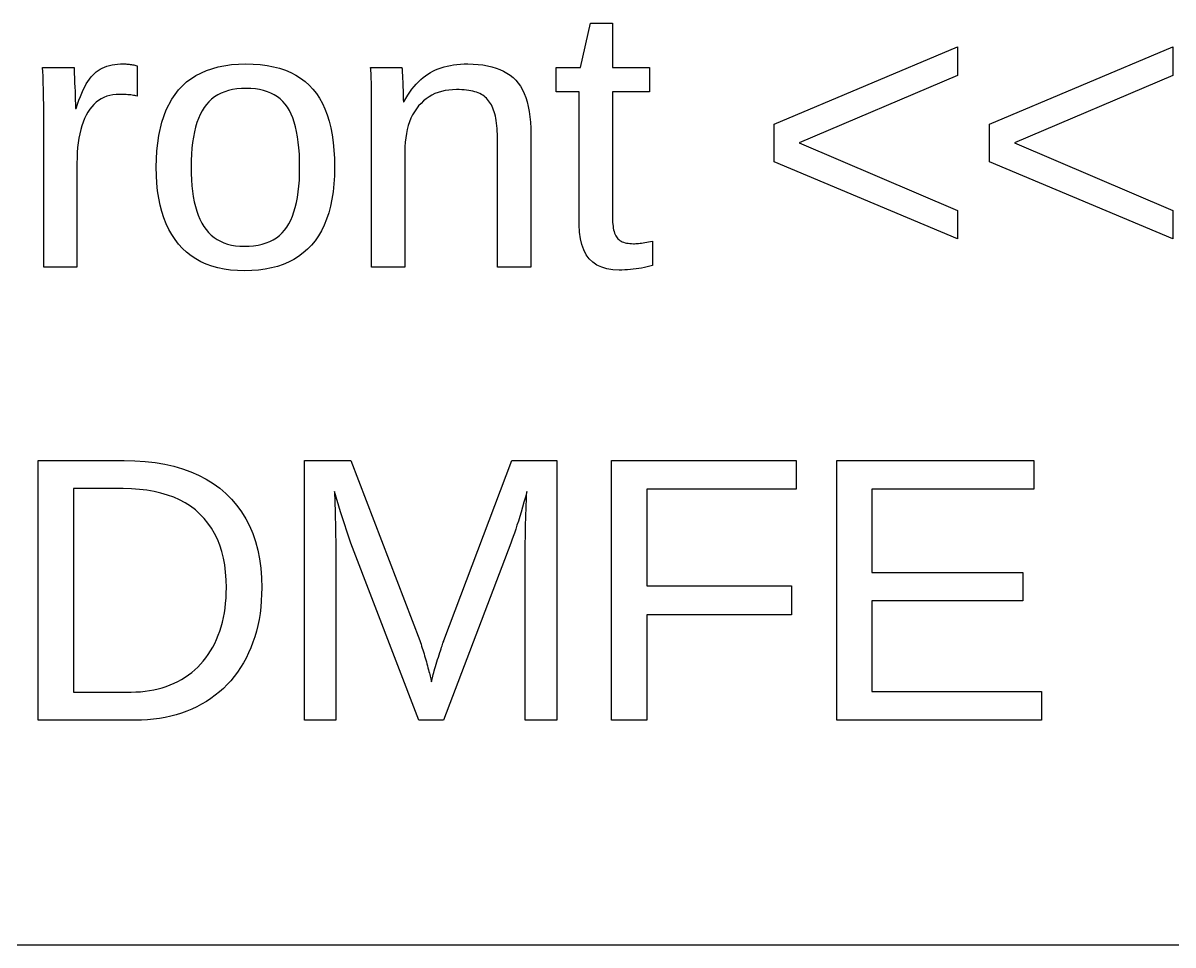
# Model space of a CAD drawing. Header units: metres. Extents: x -408 to 65, y -65 to 78.
# Drawn here: x -175.91 to -150.53, y -64.96 to -44.61 of the extents above; entities that cross this region are included whole.
import ezdxf

# ---------------------------------------------------------------- set-up
doc = ezdxf.new("R2010")
doc.units = ezdxf.units.M

msp = doc.modelspace()

# ---------------------------------------------------------------- linework, layer by layer
for p, q in [((-163.601, -45.5976), (-163.385, -44.613)), ((-163.385, -44.613), (-162.897, -44.613)), ((-162.897, -44.613), (-162.897, -45.5976)), ((-159.331, -46.8426), (-155.283, -45.1419)), ((-155.283, -45.1419), (-155.283, -45.7685)), ((-154.579, -46.8426), (-150.53, -45.1419)), ((-150.53, -45.1419), (-150.53, -45.7685)), ((-175.469, -45.6905), (-175.473, -45.5976)), ((-175.473, -45.5976), (-174.781, -45.5976)), ((-174.781, -45.5976), (-174.776, -45.7182)), ((-174.29, -45.6906), (-174.248, -45.6604)), ((-174.248, -45.6604), (-174.204, -45.633)), ((-174.204, -45.633), (-174.157, -45.6085)), ((-174.157, -45.6085), (-174.107, -45.5869)), ((-174.107, -45.5869), (-174.055, -45.5681)), ((-174.055, -45.5681), (-174, -45.5523)), ((-174, -45.5523), (-173.942, -45.5393)), ((-173.942, -45.5393), (-173.882, -45.5292)), ((-173.882, -45.5292), (-173.82, -45.522)), ((-173.82, -45.522), (-173.754, -45.5177)), ((-173.754, -45.5177), (-173.686, -45.5163)), ((-173.686, -45.5163), (-173.662, -45.5166)), ((-173.662, -45.5166), (-173.637, -45.5174)), ((-173.637, -45.5174), (-173.613, -45.5188)), ((-173.613, -45.5188), (-173.588, -45.5208)), ((-173.588, -45.5208), (-173.564, -45.5233)), ((-173.564, -45.5233), (-173.539, -45.5264)), ((-173.539, -45.5264), (-173.514, -45.5301)), ((-173.514, -45.5301), (-173.489, -45.5343)), ((-173.489, -45.5343), (-173.464, -45.5392)), ((-173.464, -45.5392), (-173.439, -45.5445)), ((-173.439, -45.5445), (-173.414, -45.5504)), ((-173.414, -45.5504), (-173.389, -45.5569)), ((-173.389, -45.5569), (-173.389, -46.2283)), ((-172.089, -45.7694), (-171.856, -45.6587)), ((-171.856, -45.6587), (-171.596, -45.5796)), ((-171.596, -45.5796), (-171.308, -45.5321)), ((-171.308, -45.5321), (-170.993, -45.5163)), ((-170.993, -45.5163), (-170.828, -45.5201)), ((-170.828, -45.5201), (-170.671, -45.5317)), ((-170.671, -45.5317), (-170.521, -45.551)), ((-170.521, -45.551), (-170.379, -45.578)), ((-170.379, -45.578), (-170.244, -45.6127)), ((-170.244, -45.6127), (-170.117, -45.6551)), ((-170.117, -45.6551), (-169.997, -45.7052)), ((-168.233, -45.6303), (-168.237, -45.5976)), ((-168.237, -45.5976), (-167.545, -45.5976)), ((-168.229, -45.6712), (-168.233, -45.6303)), ((-168.226, -45.7205), (-168.229, -45.6712)), ((-167.545, -45.5976), (-167.544, -45.6015)), ((-167.544, -45.6015), (-167.544, -45.6063)), ((-167.544, -45.6063), (-167.543, -45.6121)), ((-167.543, -45.6121), (-167.542, -45.6189)), ((-167.542, -45.6189), (-167.542, -45.6266)), ((-167.542, -45.6266), (-167.541, -45.6353)), ((-167.541, -45.6353), (-167.54, -45.6449)), ((-167.54, -45.6449), (-167.54, -45.6555)), ((-167.54, -45.6555), (-167.539, -45.6671)), ((-167.539, -45.6671), (-167.538, -45.6931)), ((-166.916, -45.7054), (-166.86, -45.6752)), ((-166.86, -45.6752), (-166.801, -45.6476)), ((-166.801, -45.6476), (-166.741, -45.6227)), ((-166.741, -45.6227), (-166.677, -45.6003)), ((-166.677, -45.6003), (-166.612, -45.5806)), ((-166.612, -45.5806), (-166.545, -45.5636)), ((-166.545, -45.5636), (-166.475, -45.5491)), ((-166.475, -45.5491), (-166.403, -45.5373)), ((-166.403, -45.5373), (-166.329, -45.5281)), ((-166.329, -45.5281), (-166.252, -45.5215)), ((-166.252, -45.5215), (-166.173, -45.5176)), ((-166.173, -45.5176), (-166.092, -45.5163)), ((-166.092, -45.5163), (-165.974, -45.5188)), ((-165.974, -45.5188), (-165.862, -45.5263)), ((-165.862, -45.5263), (-165.755, -45.5388)), ((-165.755, -45.5388), (-165.653, -45.5563)), ((-165.653, -45.5563), (-165.556, -45.5788)), ((-165.556, -45.5788), (-165.465, -45.6063)), ((-165.465, -45.6063), (-165.38, -45.6388)), ((-165.38, -45.6388), (-165.299, -45.6763)), ((-165.299, -45.6763), (-165.225, -45.7188)), ((-164.138, -46.1306), (-164.138, -45.5976)), ((-164.138, -45.5976), (-163.601, -45.5976)), ((-162.897, -45.5976), (-162.083, -45.5976)), ((-162.083, -45.5976), (-162.083, -46.1306)), ((-175.465, -45.7821), (-175.469, -45.6905)), ((-175.462, -45.8723), (-175.465, -45.7821)), ((-175.459, -45.9611), (-175.462, -45.8723)), ((-174.776, -45.7182), (-174.771, -45.8306)), ((-174.771, -45.8306), (-174.767, -45.9346)), ((-174.767, -45.9346), (-174.763, -46.0303)), ((-174.51, -45.9588), (-174.475, -45.9019)), ((-174.475, -45.9019), (-174.44, -45.8499)), ((-174.44, -45.8499), (-174.404, -45.8029)), ((-174.404, -45.8029), (-174.367, -45.7608)), ((-174.367, -45.7608), (-174.329, -45.7238)), ((-174.329, -45.7238), (-174.29, -45.6906)), ((-172.473, -46.0859), (-172.295, -45.9118)), ((-172.295, -45.9118), (-172.089, -45.7694)), ((-169.997, -45.7052), (-169.884, -45.7631)), ((-169.884, -45.7631), (-169.779, -45.8287)), ((-169.779, -45.8287), (-169.681, -45.9019)), ((-169.681, -45.9019), (-169.591, -45.9829)), ((-168.223, -45.778), (-168.226, -45.7205)), ((-168.221, -45.8439), (-168.223, -45.778)), ((-168.218, -45.918), (-168.221, -45.8439)), ((-168.216, -46.0005), (-168.218, -45.918)), ((-167.538, -45.6931), (-167.533, -45.7867)), ((-167.533, -45.7867), (-167.53, -45.8386)), ((-167.53, -45.8386), (-167.527, -45.913)), ((-167.527, -45.913), (-167.526, -45.9337)), ((-167.526, -45.9337), (-167.525, -45.9573)), ((-167.228, -45.9613), (-167.179, -45.9094)), ((-167.179, -45.9094), (-167.129, -45.8612)), ((-167.129, -45.8612), (-167.077, -45.8167)), ((-167.077, -45.8167), (-167.025, -45.7759)), ((-167.025, -45.7759), (-166.971, -45.7388)), ((-166.971, -45.7388), (-166.916, -45.7054)), ((-165.225, -45.7188), (-165.155, -45.7663)), ((-165.155, -45.7663), (-165.091, -45.8188)), ((-165.091, -45.8188), (-165.033, -45.8763)), ((-165.033, -45.8763), (-164.979, -45.9396)), ((-164.979, -45.9396), (-164.93, -46.0094)), ((-155.283, -45.7685), (-158.774, -47.2576)), ((-150.53, -45.7685), (-154.021, -47.2576)), ((-175.456, -46.0486), (-175.459, -45.9611)), ((-175.454, -46.1347), (-175.456, -46.0486)), ((-175.452, -46.2195), (-175.454, -46.1347)), ((-174.763, -46.0303), (-174.759, -46.1176)), ((-174.759, -46.1176), (-174.757, -46.1967)), ((-174.641, -46.2364), (-174.61, -46.1595)), ((-174.61, -46.1595), (-174.577, -46.0877)), ((-174.577, -46.0877), (-174.544, -46.0208)), ((-174.544, -46.0208), (-174.51, -45.9588)), ((-173.854, -46.1903), (-173.926, -46.1985)), ((-173.78, -46.1876), (-173.854, -46.1903)), ((-173.74, -46.1879), (-173.78, -46.1876)), ((-173.701, -46.1887), (-173.74, -46.1879)), ((-173.664, -46.1902), (-173.701, -46.1887)), ((-173.628, -46.1921), (-173.664, -46.1902)), ((-173.594, -46.1947), (-173.628, -46.1921)), ((-172.623, -46.2916), (-172.473, -46.0859)), ((-171.534, -46.1627), (-171.609, -46.2007)), ((-171.454, -46.1305), (-171.534, -46.1627)), ((-171.37, -46.1042), (-171.454, -46.1305)), ((-171.28, -46.0837), (-171.37, -46.1042)), ((-171.185, -46.0691), (-171.28, -46.0837)), ((-171.085, -46.0603), (-171.185, -46.0691)), ((-170.98, -46.0574), (-171.085, -46.0603)), ((-170.877, -46.0603), (-170.98, -46.0574)), ((-170.778, -46.0689), (-170.877, -46.0603)), ((-170.684, -46.0832), (-170.778, -46.0689)), ((-170.596, -46.1033), (-170.684, -46.0832)), ((-170.512, -46.1291), (-170.596, -46.1033)), ((-170.434, -46.1607), (-170.512, -46.1291)), ((-170.361, -46.1979), (-170.434, -46.1607)), ((-169.591, -45.9829), (-169.508, -46.0716)), ((-169.508, -46.0716), (-169.432, -46.1684)), ((-169.432, -46.1684), (-169.362, -46.2738)), ((-168.215, -46.0913), (-168.216, -46.0005)), ((-168.214, -46.1904), (-168.215, -46.0913)), ((-168.213, -46.2978), (-168.214, -46.1904)), ((-167.525, -45.9573), (-167.523, -45.9838)), ((-167.523, -45.9838), (-167.522, -46.0131)), ((-167.522, -46.0131), (-167.521, -46.0453)), ((-167.521, -46.0453), (-167.52, -46.0803)), ((-167.52, -46.0803), (-167.519, -46.1181)), ((-167.519, -46.1181), (-167.516, -46.2025)), ((-167.414, -46.2058), (-167.369, -46.1391)), ((-167.369, -46.1391), (-167.323, -46.0761)), ((-167.323, -46.0761), (-167.276, -46.0168)), ((-167.276, -46.0168), (-167.228, -45.9613)), ((-166.814, -46.1723), (-166.882, -46.205)), ((-166.743, -46.1447), (-166.814, -46.1723)), ((-166.668, -46.1221), (-166.743, -46.1447)), ((-166.591, -46.1045), (-166.668, -46.1221)), ((-166.511, -46.0919), (-166.591, -46.1045)), ((-166.427, -46.0843), (-166.511, -46.0919)), ((-166.341, -46.0818), (-166.427, -46.0843)), ((-166.281, -46.0826), (-166.341, -46.0818)), ((-166.225, -46.0848), (-166.281, -46.0826)), ((-166.17, -46.0884), (-166.225, -46.0848)), ((-166.119, -46.0936), (-166.17, -46.0884)), ((-166.069, -46.1002), (-166.119, -46.0936)), ((-166.022, -46.1083), (-166.069, -46.1002)), ((-165.978, -46.1178), (-166.022, -46.1083)), ((-165.936, -46.1288), (-165.978, -46.1178)), ((-165.896, -46.1413), (-165.936, -46.1288)), ((-165.859, -46.1553), (-165.896, -46.1413)), ((-165.824, -46.1707), (-165.859, -46.1553)), ((-165.791, -46.1876), (-165.824, -46.1707)), ((-165.761, -46.2062), (-165.791, -46.1876)), ((-164.93, -46.0094), (-164.886, -46.0857)), ((-164.886, -46.0857), (-164.846, -46.1686)), ((-164.846, -46.1686), (-164.811, -46.258)), ((-163.629, -46.1306), (-164.138, -46.1306)), ((-163.629, -49.0683), (-163.629, -46.1306)), ((-162.083, -46.1306), (-162.897, -46.1306)), ((-162.897, -46.1306), (-162.897, -48.9096)), ((-175.451, -46.3029), (-175.452, -46.2195)), ((-175.45, -46.3849), (-175.451, -46.3029)), ((-175.449, -46.4656), (-175.45, -46.3849)), ((-174.757, -46.1967), (-174.754, -46.2675)), ((-174.754, -46.2675), (-174.752, -46.33)), ((-174.752, -46.33), (-174.75, -46.3841)), ((-174.75, -46.3841), (-174.749, -46.43)), ((-174.749, -46.43), (-174.749, -46.4675)), ((-174.732, -46.4968), (-174.703, -46.405)), ((-174.703, -46.405), (-174.672, -46.3182)), ((-174.672, -46.3182), (-174.641, -46.2364)), ((-174.342, -46.4085), (-174.39, -46.4603)), ((-174.292, -46.3621), (-174.342, -46.4085)), ((-174.238, -46.3212), (-174.292, -46.3621)), ((-174.182, -46.2858), (-174.238, -46.3212)), ((-174.122, -46.2558), (-174.182, -46.2858)), ((-174.06, -46.2312), (-174.122, -46.2558)), ((-173.994, -46.2121), (-174.06, -46.2312)), ((-173.926, -46.1985), (-173.994, -46.2121)), ((-173.56, -46.1978), (-173.594, -46.1947)), ((-173.528, -46.2014), (-173.56, -46.1978)), ((-173.498, -46.2057), (-173.528, -46.2014)), ((-173.469, -46.2105), (-173.498, -46.2057)), ((-173.441, -46.2159), (-173.469, -46.2105)), ((-173.414, -46.2218), (-173.441, -46.2159)), ((-173.389, -46.2283), (-173.414, -46.2218)), ((-172.747, -46.5289), (-172.623, -46.2916)), ((-171.86, -46.4113), (-171.91, -46.4785)), ((-171.805, -46.3499), (-171.86, -46.4113)), ((-171.745, -46.2943), (-171.805, -46.3499)), ((-171.679, -46.2446), (-171.745, -46.2943)), ((-171.609, -46.2007), (-171.679, -46.2446)), ((-170.292, -46.241), (-170.361, -46.1979)), ((-170.229, -46.2897), (-170.292, -46.241)), ((-170.172, -46.3442), (-170.229, -46.2897)), ((-170.119, -46.4044), (-170.172, -46.3442)), ((-170.071, -46.4704), (-170.119, -46.4044)), ((-169.362, -46.2738), (-169.299, -46.3876)), ((-169.299, -46.3876), (-169.243, -46.5099)), ((-168.212, -46.4135), (-168.213, -46.2978)), ((-168.212, -46.5375), (-168.212, -46.4135)), ((-167.516, -46.2025), (-167.514, -46.2982)), ((-167.514, -46.2982), (-167.512, -46.3503)), ((-167.512, -46.3503), (-167.5, -46.3503)), ((-167.5, -46.3503), (-167.458, -46.2762)), ((-167.458, -46.2762), (-167.414, -46.2058)), ((-167.175, -46.4439), (-167.223, -46.5062)), ((-167.122, -46.3861), (-167.175, -46.4439)), ((-167.067, -46.3333), (-167.122, -46.3861)), ((-167.008, -46.2855), (-167.067, -46.3333)), ((-166.946, -46.2428), (-167.008, -46.2855)), ((-166.882, -46.205), (-166.946, -46.2428)), ((-165.732, -46.2266), (-165.761, -46.2062)), ((-165.704, -46.2489), (-165.732, -46.2266)), ((-165.678, -46.273), (-165.704, -46.2489)), ((-165.653, -46.2991), (-165.678, -46.273)), ((-165.63, -46.327), (-165.653, -46.2991)), ((-165.608, -46.3567), (-165.63, -46.327)), ((-165.587, -46.3883), (-165.608, -46.3567)), ((-165.568, -46.4218), (-165.587, -46.3883)), ((-165.55, -46.4572), (-165.568, -46.4218)), ((-164.811, -46.258), (-164.781, -46.3539)), ((-164.781, -46.3539), (-164.755, -46.4563)), ((-175.448, -46.545), (-175.449, -46.4656)), ((-175.448, -46.623), (-175.448, -46.545)), ((-175.448, -50), (-175.448, -46.623)), ((-174.749, -46.4675), (-174.748, -46.4968)), ((-174.748, -46.4968), (-174.732, -46.4968)), ((-174.514, -46.648), (-174.549, -46.7206)), ((-174.476, -46.5802), (-174.514, -46.648)), ((-174.434, -46.5175), (-174.476, -46.5802)), ((-174.39, -46.4603), (-174.434, -46.5175)), ((-172.843, -46.7979), (-172.747, -46.5289)), ((-171.998, -46.6321), (-172.036, -46.7187)), ((-171.956, -46.552), (-171.998, -46.6321)), ((-171.91, -46.4785), (-171.956, -46.552)), ((-170.028, -46.5427), (-170.071, -46.4704)), ((-169.988, -46.6219), (-170.028, -46.5427)), ((-169.953, -46.708), (-169.988, -46.6219)), ((-169.243, -46.5099), (-169.194, -46.6407)), ((-169.194, -46.6407), (-169.151, -46.7801)), ((-168.212, -50), (-168.212, -46.5375)), ((-167.308, -46.6425), (-167.344, -46.7165)), ((-167.268, -46.5724), (-167.308, -46.6425)), ((-167.223, -46.5062), (-167.268, -46.5724)), ((-165.534, -46.4944), (-165.55, -46.4572)), ((-165.519, -46.5334), (-165.534, -46.4944)), ((-165.505, -46.5748), (-165.519, -46.5334)), ((-165.493, -46.6189), (-165.505, -46.5748)), ((-165.481, -46.6657), (-165.493, -46.6189)), ((-165.471, -46.7152), (-165.481, -46.6657)), ((-164.755, -46.4563), (-164.734, -46.5653)), ((-164.734, -46.5653), (-164.718, -46.6808)), ((-164.718, -46.6808), (-164.706, -46.8028)), ((-174.609, -46.8797), (-174.634, -46.9664)), ((-174.581, -46.7978), (-174.609, -46.8797)), ((-174.549, -46.7206), (-174.581, -46.7978)), ((-172.911, -47.0986), (-172.843, -46.7979)), ((-172.099, -46.9117), (-172.125, -47.0181)), ((-172.07, -46.8119), (-172.099, -46.9117)), ((-172.036, -46.7187), (-172.07, -46.8119)), ((-169.921, -46.8011), (-169.953, -46.708)), ((-169.893, -46.9011), (-169.921, -46.8011)), ((-169.868, -47.008), (-169.893, -46.9011)), ((-169.151, -46.7801), (-169.114, -46.9279)), ((-169.114, -46.9279), (-169.084, -47.0843)), ((-167.404, -46.8762), (-167.427, -46.9619)), ((-167.376, -46.7944), (-167.404, -46.8762)), ((-167.344, -46.7165), (-167.376, -46.7944)), ((-165.462, -46.7674), (-165.471, -46.7152)), ((-165.455, -46.8223), (-165.462, -46.7674)), ((-165.448, -46.88), (-165.455, -46.8223)), ((-165.443, -46.9403), (-165.448, -46.88)), ((-165.439, -47.0034), (-165.443, -46.9403)), ((-164.706, -46.8028), (-164.699, -46.9314)), ((-164.699, -46.9314), (-164.697, -47.0664)), ((-159.331, -47.6767), (-159.331, -46.8426)), ((-154.579, -47.6767), (-154.579, -46.8426)), ((-174.674, -47.1539), (-174.689, -47.2547)), ((-174.656, -47.0578), (-174.674, -47.1539)), ((-174.634, -46.9664), (-174.656, -47.0578)), ((-172.952, -47.4308), (-172.911, -47.0986)), ((-172.147, -47.1311), (-172.165, -47.2507)), ((-172.125, -47.0181), (-172.147, -47.1311)), ((-169.848, -47.1218), (-169.868, -47.008)), ((-169.831, -47.2426), (-169.848, -47.1218)), ((-169.084, -47.0843), (-169.061, -47.2492)), ((-167.461, -47.145), (-167.471, -47.2424)), ((-167.446, -47.0515), (-167.461, -47.145)), ((-167.427, -46.9619), (-167.446, -47.0515)), ((-165.436, -47.0692), (-165.439, -47.0034)), ((-165.434, -47.1377), (-165.436, -47.0692)), ((-165.433, -47.2089), (-165.434, -47.1377)), ((-165.433, -50), (-165.433, -47.2089)), ((-164.697, -47.0664), (-164.697, -50)), ((-174.701, -47.3603), (-174.709, -47.4706)), ((-174.689, -47.2547), (-174.701, -47.3603)), ((-172.966, -47.7948), (-172.952, -47.4308)), ((-172.179, -47.3768), (-172.189, -47.5096)), ((-172.165, -47.2507), (-172.179, -47.3768)), ((-169.817, -47.3702), (-169.831, -47.2426)), ((-169.808, -47.5048), (-169.817, -47.3702)), ((-169.061, -47.2492), (-169.045, -47.4225)), ((-169.045, -47.4225), (-169.035, -47.6044)), ((-167.478, -47.3437), (-167.48, -47.4489)), ((-167.48, -47.4489), (-167.48, -50)), ((-167.471, -47.2424), (-167.478, -47.3437)), ((-158.774, -47.2576), (-155.283, -48.7509)), ((-154.021, -47.2576), (-150.53, -48.7509)), ((-174.714, -47.5855), (-174.716, -47.7052)), ((-174.716, -47.7052), (-174.716, -50)), ((-174.709, -47.4706), (-174.714, -47.5855)), ((-172.195, -47.6489), (-172.197, -47.7948)), ((-172.189, -47.5096), (-172.195, -47.6489)), ((-169.802, -47.6463), (-169.808, -47.5048)), ((-169.801, -47.7948), (-169.802, -47.6463)), ((-169.035, -47.6044), (-169.032, -47.7948)), ((-155.283, -49.3734), (-159.331, -47.6767)), ((-150.53, -49.3734), (-154.579, -47.6767)), ((-172.963, -47.9763), (-172.966, -47.7948)), ((-172.197, -47.7948), (-172.195, -47.9369)), ((-172.195, -47.9369), (-172.189, -48.073)), ((-169.808, -48.0813), (-169.803, -47.9413)), ((-169.803, -47.9413), (-169.801, -47.7948)), ((-169.032, -47.7948), (-169.035, -47.9832)), ((-172.952, -48.1505), (-172.963, -47.9763)), ((-172.935, -48.3175), (-172.952, -48.1505)), ((-172.189, -48.073), (-172.179, -48.203)), ((-172.179, -48.203), (-172.166, -48.3271)), ((-169.832, -48.3413), (-169.818, -48.2146)), ((-169.818, -48.2146), (-169.808, -48.0813)), ((-169.046, -48.1635), (-169.063, -48.3356)), ((-169.035, -47.9832), (-169.046, -48.1635)), ((-172.911, -48.4772), (-172.935, -48.3175)), ((-172.881, -48.6296), (-172.911, -48.4772)), ((-172.166, -48.3271), (-172.148, -48.4451)), ((-172.148, -48.4451), (-172.126, -48.5571)), ((-169.871, -48.5749), (-169.85, -48.4614)), ((-169.85, -48.4614), (-169.832, -48.3413)), ((-169.063, -48.3356), (-169.088, -48.4995)), ((-172.843, -48.7748), (-172.881, -48.6296)), ((-172.126, -48.5571), (-172.101, -48.6631)), ((-172.101, -48.6631), (-172.071, -48.7631)), ((-169.926, -48.7821), (-169.897, -48.6818)), ((-169.897, -48.6818), (-169.871, -48.5749)), ((-169.12, -48.6553), (-169.159, -48.8028)), ((-169.088, -48.4995), (-169.12, -48.6553)), ((-172.798, -48.9127), (-172.843, -48.7748)), ((-172.747, -49.0434), (-172.798, -48.9127)), ((-172.071, -48.7631), (-172.038, -48.8571)), ((-172.038, -48.8571), (-172.001, -48.945)), ((-172.001, -48.945), (-171.959, -49.0269)), ((-170.038, -49.0433), (-169.997, -48.9628)), ((-169.997, -48.9628), (-169.96, -48.8758)), ((-169.96, -48.8758), (-169.926, -48.7821)), ((-169.205, -48.9421), (-169.258, -49.0732)), ((-169.159, -48.8028), (-169.205, -48.9421)), ((-162.897, -48.9096), (-162.896, -48.9612)), ((-162.896, -48.9612), (-162.894, -49.0101)), ((-155.283, -48.7509), (-155.283, -49.3734)), ((-150.53, -48.7509), (-150.53, -49.3734)), ((-172.689, -49.1668), (-172.747, -49.0434)), ((-172.624, -49.2829), (-172.689, -49.1668)), ((-171.959, -49.0269), (-171.914, -49.1028)), ((-171.914, -49.1028), (-171.865, -49.1727)), ((-171.865, -49.1727), (-171.811, -49.2365)), ((-171.811, -49.2365), (-171.753, -49.2942)), ((-170.188, -49.2464), (-170.133, -49.1847)), ((-170.133, -49.1847), (-170.083, -49.1171)), ((-170.083, -49.1171), (-170.038, -49.0433)), ((-169.318, -49.1962), (-169.385, -49.3109)), ((-169.258, -49.0732), (-169.318, -49.1962)), ((-163.623, -49.2275), (-163.629, -49.0683)), ((-163.605, -49.3729), (-163.623, -49.2275)), ((-162.894, -49.0101), (-162.89, -49.0564)), ((-162.89, -49.0564), (-162.885, -49.1001)), ((-162.885, -49.1001), (-162.879, -49.1412)), ((-162.879, -49.1412), (-162.871, -49.1797)), ((-162.871, -49.1797), (-162.862, -49.2155)), ((-162.862, -49.2155), (-162.851, -49.2487)), ((-172.552, -49.3918), (-172.624, -49.2829)), ((-172.474, -49.4934), (-172.552, -49.3918)), ((-172.388, -49.5873), (-172.474, -49.4934)), ((-171.753, -49.2942), (-171.69, -49.3458)), ((-171.69, -49.3458), (-171.622, -49.3914)), ((-171.622, -49.3914), (-171.551, -49.4309)), ((-171.551, -49.4309), (-171.474, -49.4643)), ((-171.474, -49.4643), (-171.393, -49.4916)), ((-171.393, -49.4916), (-171.308, -49.5129)), ((-170.719, -49.5138), (-170.628, -49.4932)), ((-170.628, -49.4932), (-170.541, -49.4668)), ((-170.541, -49.4668), (-170.46, -49.4344)), ((-170.46, -49.4344), (-170.384, -49.3963)), ((-170.384, -49.3963), (-170.314, -49.3522)), ((-170.314, -49.3522), (-170.248, -49.3022)), ((-170.248, -49.3022), (-170.188, -49.2464)), ((-169.459, -49.4174), (-169.54, -49.5158)), ((-169.385, -49.3109), (-169.459, -49.4174)), ((-163.574, -49.5044), (-163.605, -49.3729)), ((-162.851, -49.2487), (-162.839, -49.2792)), ((-162.839, -49.2792), (-162.825, -49.3071)), ((-162.825, -49.3071), (-162.81, -49.3325)), ((-162.81, -49.3325), (-162.793, -49.3551)), ((-162.793, -49.3551), (-162.775, -49.3756)), ((-162.775, -49.3756), (-162.754, -49.3943)), ((-162.754, -49.3943), (-162.732, -49.4112)), ((-162.732, -49.4112), (-162.707, -49.4263)), ((-162.707, -49.4263), (-162.68, -49.4397)), ((-162.68, -49.4397), (-162.651, -49.4512)), ((-162.651, -49.4512), (-162.62, -49.461)), ((-162.62, -49.461), (-162.587, -49.4691)), ((-162.587, -49.4691), (-162.552, -49.4753)), ((-162.552, -49.4753), (-162.514, -49.4797)), ((-162.514, -49.4797), (-162.475, -49.4824)), ((-162.475, -49.4824), (-162.433, -49.4833)), ((-162.433, -49.4833), (-162.408, -49.4829)), ((-162.408, -49.4829), (-162.381, -49.4817)), ((-162.381, -49.4817), (-162.352, -49.4797)), ((-162.352, -49.4797), (-162.321, -49.477)), ((-162.321, -49.477), (-162.288, -49.4734)), ((-162.288, -49.4734), (-162.254, -49.469)), ((-162.254, -49.469), (-162.218, -49.4639)), ((-162.218, -49.4639), (-162.18, -49.4579)), ((-162.18, -49.4579), (-162.14, -49.4512)), ((-162.14, -49.4512), (-162.099, -49.4437)), ((-162.099, -49.4437), (-162.055, -49.4354)), ((-162.055, -49.4354), (-162.01, -49.4263)), ((-162.01, -49.4263), (-162.01, -49.9674)), ((-172.296, -49.6731), (-172.388, -49.5873)), ((-172.198, -49.7507), (-172.296, -49.6731)), ((-171.308, -49.5129), (-171.218, -49.5281)), ((-171.218, -49.5281), (-171.124, -49.5372)), ((-171.124, -49.5372), (-171.025, -49.5402)), ((-171.025, -49.5402), (-170.918, -49.5373)), ((-170.918, -49.5373), (-170.816, -49.5285)), ((-170.816, -49.5285), (-170.719, -49.5138)), ((-169.722, -49.6886), (-169.823, -49.7632)), ((-169.628, -49.6061), (-169.722, -49.6886)), ((-169.54, -49.5158), (-169.628, -49.6061)), ((-163.532, -49.6221), (-163.574, -49.5044)), ((-163.477, -49.7259), (-163.532, -49.6221)), ((-163.41, -49.8159), (-163.477, -49.7259)), ((-174.716, -50), (-175.448, -50)), ((-172.093, -49.8201), (-172.198, -49.7507)), ((-171.981, -49.8813), (-172.093, -49.8201)), ((-171.863, -49.9344), (-171.981, -49.8813)), ((-171.739, -49.9793), (-171.863, -49.9344)), ((-171.607, -50.016), (-171.739, -49.9793)), ((-170.29, -49.9832), (-170.423, -50.0185)), ((-170.164, -49.94), (-170.29, -49.9832)), ((-170.044, -49.8889), (-170.164, -49.94)), ((-169.93, -49.83), (-170.044, -49.8889)), ((-169.823, -49.7632), (-169.93, -49.83)), ((-167.48, -50), (-168.212, -50)), ((-164.697, -50), (-165.433, -50)), ((-163.33, -49.892), (-163.41, -49.8159)), ((-163.239, -49.9543), (-163.33, -49.892)), ((-163.135, -50.0028), (-163.239, -49.9543)), ((-162.131, -49.9973), (-162.192, -50.0101)), ((-162.07, -49.983), (-162.131, -49.9973)), ((-162.01, -49.9674), (-162.07, -49.983)), ((-171.47, -50.0446), (-171.607, -50.016)), ((-171.325, -50.065), (-171.47, -50.0446)), ((-171.175, -50.0773), (-171.325, -50.065)), ((-171.017, -50.0814), (-171.175, -50.0773)), ((-170.859, -50.0774), (-171.017, -50.0814)), ((-170.707, -50.0656), (-170.859, -50.0774)), ((-170.562, -50.046), (-170.707, -50.0656)), ((-170.423, -50.0185), (-170.562, -50.046)), ((-163.019, -50.0374), (-163.135, -50.0028)), ((-162.891, -50.0582), (-163.019, -50.0374)), ((-162.75, -50.0651), (-162.891, -50.0582)), ((-162.688, -50.0644), (-162.75, -50.0651)), ((-162.625, -50.0624), (-162.688, -50.0644)), ((-162.562, -50.059), (-162.625, -50.0624)), ((-162.5, -50.0542), (-162.562, -50.059)), ((-162.438, -50.0481), (-162.5, -50.0542)), ((-162.376, -50.0407), (-162.438, -50.0481)), ((-162.315, -50.0319), (-162.376, -50.0407)), ((-162.253, -50.0217), (-162.315, -50.0319)), ((-162.192, -50.0101), (-162.253, -50.0217)), ((-175.573, -60), (-175.573, -54.2671)), ((-175.573, -54.2671), (-173.677, -54.2671)), ((-173.677, -54.2671), (-173.439, -54.2722)), ((-173.439, -54.2722), (-173.21, -54.2874)), ((-173.21, -54.2874), (-172.99, -54.3128)), ((-172.99, -54.3128), (-172.78, -54.3483)), ((-169.696, -60), (-169.696, -54.2671)), ((-169.696, -54.2671), (-168.675, -54.2671)), ((-168.675, -54.2671), (-167.149, -58.2423)), ((-166.616, -58.2423), (-165.118, -54.2671)), ((-165.118, -54.2671), (-164.122, -54.2671)), ((-164.122, -54.2671), (-164.122, -60)), ((-162.917, -60), (-162.917, -54.2671)), ((-162.917, -54.2671), (-158.844, -54.2671)), ((-158.844, -54.2671), (-158.844, -54.9019)), ((-157.946, -60), (-157.946, -54.2671)), ((-157.946, -54.2671), (-153.596, -54.2671)), ((-153.596, -54.2671), (-153.596, -54.9019)), ((-172.78, -54.3483), (-172.578, -54.3939)), ((-172.578, -54.3939), (-172.387, -54.4497)), ((-172.387, -54.4497), (-172.204, -54.5157)), ((-172.204, -54.5157), (-172.03, -54.5917)), ((-172.03, -54.5917), (-171.866, -54.678)), ((-171.866, -54.678), (-171.711, -54.7743)), ((-171.711, -54.7743), (-171.565, -54.8808)), ((-173.693, -54.8896), (-174.796, -54.8896)), ((-174.796, -54.8896), (-174.796, -59.3775)), ((-173.512, -54.8935), (-173.693, -54.8896)), ((-173.339, -54.9052), (-173.512, -54.8935)), ((-173.172, -54.9246), (-173.339, -54.9052)), ((-173.013, -54.9518), (-173.172, -54.9246)), ((-172.862, -54.9868), (-173.013, -54.9518)), ((-172.717, -55.0295), (-172.862, -54.9868)), ((-172.58, -55.08), (-172.717, -55.0295)), ((-171.565, -54.8808), (-171.429, -54.9975)), ((-171.429, -54.9975), (-171.302, -55.1235)), ((-168.898, -55.4023), (-169.033, -54.9547)), ((-169.033, -54.9547), (-169.02, -55.4064)), ((-164.818, -55.0739), (-164.85, -55.1887)), ((-164.785, -54.9547), (-164.818, -55.0739)), ((-164.796, -55.1514), (-164.791, -55.0527)), ((-164.791, -55.0527), (-164.785, -54.9547)), ((-158.844, -54.9019), (-162.14, -54.9019)), ((-162.14, -54.9019), (-162.14, -57.0339)), ((-153.596, -54.9019), (-157.169, -54.9019)), ((-157.169, -54.9019), (-157.169, -56.7409)), ((-172.45, -55.1383), (-172.58, -55.08)), ((-172.327, -55.2043), (-172.45, -55.1383)), ((-172.212, -55.2782), (-172.327, -55.2043)), ((-172.103, -55.3598), (-172.212, -55.2782)), ((-171.302, -55.1235), (-171.187, -55.2581)), ((-171.187, -55.2581), (-171.083, -55.4012)), ((-164.882, -55.2991), (-164.913, -55.405)), ((-164.85, -55.1887), (-164.882, -55.2991)), ((-164.805, -55.3508), (-164.801, -55.2507)), ((-164.801, -55.2507), (-164.796, -55.1514)), ((-172.003, -55.4491), (-172.103, -55.3598)), ((-171.909, -55.5459), (-172.003, -55.4491)), ((-171.824, -55.6497), (-171.909, -55.5459)), ((-171.083, -55.4012), (-170.989, -55.5529)), ((-170.989, -55.5529), (-170.907, -55.7131)), ((-169.02, -55.4064), (-169.004, -56.1754)), ((-168.671, -56.094), (-168.898, -55.4023)), ((-164.944, -55.5066), (-164.974, -55.6037)), ((-164.913, -55.405), (-164.944, -55.5066)), ((-164.815, -55.6549), (-164.812, -55.5528)), ((-164.812, -55.5528), (-164.809, -55.4515)), ((-164.809, -55.4515), (-164.805, -55.3508)), ((-171.747, -55.7605), (-171.824, -55.6497)), ((-171.678, -55.8784), (-171.747, -55.7605)), ((-170.907, -55.7131), (-170.835, -55.8819)), ((-165.033, -55.7848), (-165.061, -55.8687)), ((-165.004, -55.6965), (-165.033, -55.7848)), ((-164.974, -55.6037), (-165.004, -55.6965)), ((-164.819, -55.8611), (-164.817, -55.7576)), ((-164.817, -55.7576), (-164.815, -55.6549)), ((-171.617, -56.0033), (-171.678, -55.8784)), ((-171.565, -56.1352), (-171.617, -56.0033)), ((-170.835, -55.8819), (-170.775, -56.0593)), ((-170.775, -56.0593), (-170.725, -56.2452)), ((-165.116, -56.0233), (-165.143, -56.094)), ((-165.089, -55.9482), (-165.116, -56.0233)), ((-165.061, -55.8687), (-165.089, -55.9482)), ((-164.821, -56.0699), (-164.82, -55.9651)), ((-164.821, -56.1754), (-164.821, -56.0699)), ((-164.82, -55.9651), (-164.819, -55.8611)), ((-171.52, -56.2742), (-171.565, -56.1352)), ((-171.484, -56.4202), (-171.52, -56.2742)), ((-170.725, -56.2452), (-170.687, -56.4397)), ((-169.004, -56.1754), (-169.004, -60)), ((-167.169, -60), (-168.671, -56.094)), ((-165.143, -56.094), (-166.624, -60)), ((-164.821, -60), (-164.821, -56.1754)), ((-171.455, -56.5732), (-171.484, -56.4202)), ((-171.435, -56.7333), (-171.455, -56.5732)), ((-170.687, -56.4397), (-170.659, -56.6428)), ((-171.423, -56.9004), (-171.435, -56.7333)), ((-170.659, -56.6428), (-170.643, -56.8544)), ((-170.643, -56.8544), (-170.637, -57.0746)), ((-157.169, -56.7409), (-153.84, -56.7409)), ((-153.84, -56.7409), (-153.84, -57.3675)), ((-171.419, -57.0746), (-171.423, -56.9004)), ((-171.42, -57.1913), (-171.419, -57.0746)), ((-170.637, -57.0746), (-170.64, -57.2209)), ((-162.14, -57.0339), (-158.942, -57.0339)), ((-158.942, -57.0339), (-158.942, -57.6767)), ((-171.435, -57.4169), (-171.426, -57.3054)), ((-171.426, -57.3054), (-171.42, -57.1913)), ((-170.64, -57.2209), (-170.647, -57.3641)), ((-171.463, -57.632), (-171.447, -57.5258)), ((-171.447, -57.5258), (-171.435, -57.4169)), ((-170.659, -57.5042), (-170.676, -57.6413)), ((-170.647, -57.3641), (-170.659, -57.5042)), ((-153.84, -57.3675), (-157.169, -57.3675)), ((-157.169, -57.3675), (-157.169, -59.3653)), ((-171.533, -57.9353), (-171.506, -57.8368)), ((-171.506, -57.8368), (-171.483, -57.7357)), ((-171.483, -57.7357), (-171.463, -57.632)), ((-170.698, -57.7753), (-170.724, -57.9061)), ((-170.676, -57.6413), (-170.698, -57.7753)), ((-158.942, -57.6767), (-162.14, -57.6767)), ((-162.14, -57.6767), (-162.14, -60)), ((-171.597, -58.1245), (-171.563, -58.0312)), ((-171.563, -58.0312), (-171.533, -57.9353)), ((-170.755, -58.034), (-170.791, -58.1587)), ((-170.724, -57.9061), (-170.755, -58.034)), ((-171.719, -58.3884), (-171.675, -58.3033)), ((-171.675, -58.3033), (-171.634, -58.2152)), ((-171.634, -58.2152), (-171.597, -58.1245)), ((-170.832, -58.2803), (-170.878, -58.3989)), ((-170.791, -58.1587), (-170.832, -58.2803)), ((-167.149, -58.2423), (-167.135, -58.2826)), ((-167.135, -58.2826), (-167.122, -58.3233)), ((-167.122, -58.3233), (-167.109, -58.3645)), ((-167.109, -58.3645), (-167.095, -58.4062)), ((-166.669, -58.3893), (-166.658, -58.3562)), ((-166.658, -58.3562), (-166.648, -58.3266)), ((-166.648, -58.3266), (-166.638, -58.3004)), ((-166.638, -58.3004), (-166.63, -58.2776)), ((-166.63, -58.2776), (-166.622, -58.2583)), ((-166.622, -58.2583), (-166.616, -58.2423)), ((-171.927, -58.6949), (-171.87, -58.6234)), ((-171.87, -58.6234), (-171.817, -58.5485)), ((-171.817, -58.5485), (-171.767, -58.4702)), ((-171.767, -58.4702), (-171.719, -58.3884)), ((-170.983, -58.6268), (-171.043, -58.7355)), ((-170.928, -58.5144), (-170.983, -58.6268)), ((-170.878, -58.3989), (-170.928, -58.5144)), ((-167.095, -58.4062), (-167.082, -58.4484)), ((-167.082, -58.4484), (-167.069, -58.491)), ((-167.069, -58.491), (-167.056, -58.5342)), ((-167.056, -58.5342), (-167.043, -58.5778)), ((-167.043, -58.5778), (-167.03, -58.6219)), ((-167.03, -58.6219), (-167.017, -58.6664)), ((-166.756, -58.6594), (-166.739, -58.6058)), ((-166.739, -58.6058), (-166.723, -58.5557)), ((-166.723, -58.5557), (-166.709, -58.5089)), ((-166.709, -58.5089), (-166.694, -58.4656)), ((-166.694, -58.4656), (-166.681, -58.4258)), ((-166.681, -58.4258), (-166.669, -58.3893)), ((-172.115, -58.8893), (-172.049, -58.8279)), ((-172.049, -58.8279), (-171.987, -58.7631)), ((-171.987, -58.7631), (-171.927, -58.6949)), ((-171.107, -58.8399), (-171.174, -58.94)), ((-171.043, -58.7355), (-171.107, -58.8399)), ((-167.017, -58.6664), (-167.005, -58.7115)), ((-167.005, -58.7115), (-166.992, -58.757)), ((-166.992, -58.757), (-166.98, -58.8018)), ((-166.98, -58.8018), (-166.969, -58.8443)), ((-166.969, -58.8443), (-166.958, -58.8848)), ((-166.958, -58.8848), (-166.948, -58.9232)), ((-166.83, -58.9064), (-166.817, -58.8616)), ((-166.817, -58.8616), (-166.804, -58.8146)), ((-166.804, -58.8146), (-166.789, -58.7652)), ((-166.789, -58.7652), (-166.773, -58.7135)), ((-166.773, -58.7135), (-166.756, -58.6594)), ((-172.49, -59.145), (-172.409, -59.1008)), ((-172.409, -59.1008), (-172.331, -59.053)), ((-172.331, -59.053), (-172.256, -59.0018)), ((-172.256, -59.0018), (-172.184, -58.9472)), ((-172.184, -58.9472), (-172.115, -58.8893)), ((-171.322, -59.1272), (-171.401, -59.2143)), ((-171.246, -59.0358), (-171.322, -59.1272)), ((-171.174, -58.94), (-171.246, -59.0358)), ((-166.948, -58.9232), (-166.938, -58.9594)), ((-166.938, -58.9594), (-166.93, -58.9935)), ((-166.93, -58.9935), (-166.922, -59.0255)), ((-166.922, -59.0255), (-166.914, -59.0554)), ((-166.914, -59.0554), (-166.908, -59.0831)), ((-166.908, -59.0831), (-166.902, -59.1088)), ((-166.902, -59.1088), (-166.897, -59.1323)), ((-166.897, -59.1323), (-166.893, -59.1537)), ((-166.893, -59.1537), (-166.887, -59.1254)), ((-166.887, -59.1254), (-166.88, -59.0948)), ((-166.88, -59.0948), (-166.872, -59.0618)), ((-166.872, -59.0618), (-166.863, -59.0264)), ((-166.863, -59.0264), (-166.853, -58.9888)), ((-166.853, -58.9888), (-166.842, -58.9487)), ((-166.842, -58.9487), (-166.83, -58.9064)), ((-174.796, -59.3775), (-173.518, -59.3775)), ((-173.518, -59.3775), (-173.414, -59.3756)), ((-173.414, -59.3756), (-173.312, -59.3698)), ((-173.312, -59.3698), (-173.212, -59.3602)), ((-173.212, -59.3602), (-173.115, -59.3468)), ((-173.115, -59.3468), (-173.019, -59.3295)), ((-173.019, -59.3295), (-172.926, -59.3083)), ((-172.926, -59.3083), (-172.834, -59.2834)), ((-172.834, -59.2834), (-172.745, -59.2545)), ((-172.745, -59.2545), (-172.658, -59.2219)), ((-172.658, -59.2219), (-172.573, -59.1854)), ((-172.573, -59.1854), (-172.49, -59.145)), ((-171.573, -59.3755), (-171.665, -59.4496)), ((-171.485, -59.297), (-171.573, -59.3755)), ((-171.401, -59.2143), (-171.485, -59.297)), ((-157.169, -59.3653), (-153.429, -59.3653)), ((-153.429, -59.3653), (-153.429, -60)), ((-171.964, -59.6461), (-172.071, -59.7026)), ((-171.86, -59.5849), (-171.964, -59.6461)), ((-171.76, -59.5194), (-171.86, -59.5849)), ((-171.665, -59.4496), (-171.76, -59.5194)), ((-172.527, -59.8796), (-172.647, -59.9115)), ((-172.409, -59.8427), (-172.527, -59.8796)), ((-172.293, -59.8009), (-172.409, -59.8427)), ((-172.181, -59.7542), (-172.293, -59.8009)), ((-172.071, -59.7026), (-172.181, -59.7542)), ((-173.429, -60), (-175.573, -60)), ((-173.292, -59.9975), (-173.429, -60)), ((-173.157, -59.9902), (-173.292, -59.9975)), ((-173.026, -59.9779), (-173.157, -59.9902)), ((-172.897, -59.9607), (-173.026, -59.9779)), ((-172.771, -59.9386), (-172.897, -59.9607)), ((-172.647, -59.9115), (-172.771, -59.9386)), ((-169.004, -60), (-169.696, -60)), ((-166.624, -60), (-167.169, -60)), ((-164.122, -60), (-164.821, -60)), ((-162.14, -60), (-162.917, -60)), ((-153.429, -60), (-157.946, -60)), ((-345.268, -64.9604), (2.26846, -64.9604))]:
    msp.add_line(p, q)

doc.saveas('drawing.dxf')
